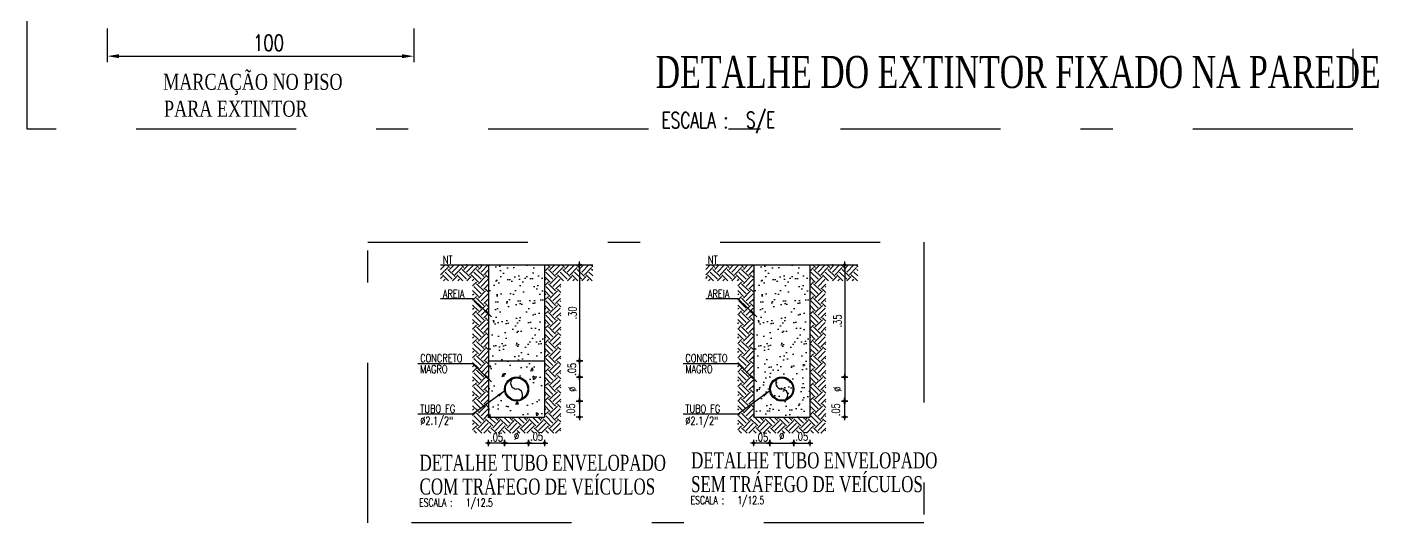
# Model space of a CAD drawing. Header units: millimetres. Extents: x 1822 to 2319, y 1244 to 1347.
# Drawn here: x 2312.157 to 2316.379, y 1333.629 to 1335.177 of the extents above; entities that cross this region are included whole.
import ezdxf
from ezdxf.enums import TextEntityAlignment as Align

# ---------------------------------------------------------------- set-up
doc = ezdxf.new("R2010")
doc.units = ezdxf.units.MM
doc.linetypes.add('DASHDOT', pattern=[1, 0.5, -0.25, 0, -0.25])
for name, color, linetype in [('I-ARQ', 8, 'Continuous'), ('I-INCENDIO', 2, 'Continuous'), ('I-NORMO_INST', 4, 'Continuous'), ('QUANT', 41, 'Continuous')]:
    doc.layers.add(name, color=color, linetype=linetype)
doc.styles.add('100', font='ROMANS.SHX', dxfattribs={"width": 0.7, "height": 0.2})
doc.styles.add('25', font='ROMANS.SHX', dxfattribs={"width": 0.7, "height": 0.05})
doc.styles.add('50', font='ROMANS.SHX', dxfattribs={"width": 0.7, "height": 0.1})
doc.styles.add('ROMANS', font='romans.shx', dxfattribs={"width": 0.75, "height": 0.025})
doc.styles.add('SASB', font='ARIALN.TTF')
doc.styles.get("Standard").update_dxf_attribs({"font": 'arial.ttf'})
doc.styles.add('STYLE2', font='times.ttf')
doc.styles.add('TITULO', font='times.ttf')
doc.linetypes.add('GAS_LINE', pattern='A,12.7,-5.08,["GAS",Standard,S=2.54,R=0,X=-2.54,Y=-1.27],-6.35', length=24.13)
doc.dimstyles.new('10', dxfattribs={"dimtxt": 0.1, "dimasz": 0.025, "dimexe": 0.18, "dimexo": 0.06, "dimgap": 0.025, "dimtad": 1, "dimzin": 0, "dimdsep": 46, "dimtxsty": '50', "dimblk": 'DOT', "dimcen": 0.09, "dimse1": 1, "dimse2": 1, "dimclrt": 253, "dimadec": 0, "dimazin": 0, "dimtfac": 1, "dimtix": 1, "dimtmove": 2, "dimatfit": 3, "dimfxl": 0.18, "dimtolj": 1, "dimtzin": 0, "dimarcsym": 0})
doc.dimstyles.new('DOT12.5', dxfattribs={"dimtxt": 0.025, "dimasz": 0.01, "dimexe": 0.1, "dimexo": 0.68, "dimgap": 0.01, "dimtad": 1, "dimzin": 4, "dimdsep": 46, "dimtxsty": 'ROMANS', "dimblk1": 'DOT', "dimblk2": 'DOT', "dimsah": 1, "dimcen": 0.09, "dimse1": 1, "dimse2": 1, "dimclrd": 256, "dimclrt": 256, "dimadec": 0, "dimazin": 0, "dimtfac": 1, "dimtmove": 2, "dimatfit": 3, "dimldrblk": 'DOT', "dimfxl": 1, "dimtolj": 1, "dimtzin": 4, "dimarcsym": 0})

# ---------------------------------------------------------------- blocks, each defined once
blk = doc.blocks.new('TITULO')
at = {"color": 253, "style": 'ROMANS', "width": 0.7}
blk.add_text('ESCALA :', height=0.002, dxfattribs=at).set_placement((0.00014, -0.00207))
at = {"style": 'SASB', "width": 0.7}
blk.add_attdef('LNOME', (0.00004, 0.00121), '', height=0.009, dxfattribs=at)
at = {"color": 253, "style": 'ROMANS', "width": 0.7}
blk.add_attdef('LESC', (0.01067, -0.00209), '', height=0.002, dxfattribs=at)
blk = doc.blocks.new('*U12')
at = {"layer": 'QUANT', "color": 1, "style": '25', "flags": 1}
for tag, p in [('DESCRICAO', (0.5033, -0.1083)), ('MARCA', (0.5033, -0.1875))]:
    blk.add_attdef(tag, text='', height=0.05, dxfattribs=at).set_placement(p, align=Align.CENTER)
at = {"color": 2}
blk.add_wipeout([(0.5032, 0.0395), (0.5245, 0.0333), (0.5393, 0.0173), (0.543, -0.0024), (0.5358, -0.0232), (0.5201, -0.0361), (0.5032, -0.0394), (0.4815, -0.0333), (0.4664, -0.0146), (0.4639, 0.0009), (0.4687, 0.0173), (0.4821, 0.0337)], dxfattribs=at)
blk.add_circle((0.5034, 0), 0.0375)
at = {"color": 8, "ltscale": 0.01}
blk.add_circle((0.5034, 0), 0.035, dxfattribs=at)
for centre, start, end in [((0.5034, 0.0188), 132.0789, 270), ((0.5034, -0.0187), 312.0789, 90)]:
    blk.add_arc(centre, 0.0188, start, end, dxfattribs=at)
blk = doc.blocks.new('*U22')
at = {"style": 'TITULO', "width": 0.7}
blk.add_attdef('LNOME', (0.00006, 0.003), '', height=0.006, dxfattribs=at)
blk = doc.blocks.new('DOT')
for p, q in [((-1, 0), (1, 0)), ((0, 1), (0, -1))]:
    blk.add_line(p, q)
blk.add_circle((0, 0), 0.35)
blk = doc.blocks.new('*D25')
at = {"layer": 'DEFPOINTS', "color": 0}
for p in [(2313.7738, 1334.4348), (2313.7738, 1334.1348), (2313.8829, 1334.1348)]:
    blk.add_point(p, dxfattribs=at)
at = {"layer": 'I-NORMO_INST', "lineweight": -2}
blk.add_line((2313.8829, 1334.4248), (2313.8829, 1334.1448), dxfattribs=at)
at = {"layer": 'I-NORMO_INST', "lineweight": -2, "xscale": 0.01, "yscale": 0.01, "zscale": 0.01}
for p, rotation in [((2313.8829, 1334.4348), 90), ((2313.8829, 1334.1348), 270)]:
    blk.add_blockref('DOT', p, dxfattribs=dict(at, rotation=rotation))
at = {"layer": 'I-NORMO_INST', "insert": (2313.8604, 1334.2848), "char_height": 0.025, "attachment_point": 5, "rotation": 90, "style": 'ROMANS'}
blk.add_mtext('\\A1;.30', dxfattribs=at)
blk = doc.blocks.new('_Dot')
at = {"color": 0, "linetype": 'ByBlock', "lineweight": -2}
blk.add_line((-0.5, 0), (-1, 0), dxfattribs=at)
at = {"color": 0, "linetype": 'ByBlock', "const_width": 0.5}
blk.add_lwpolyline([(-0.25, 0, 1), (0.25, 0, 1)], format="xyb", close=True, dxfattribs=at)
blk = doc.blocks.new('*D26')
at = {"layer": 'DEFPOINTS', "color": 0}
for p in [(2313.6863, 1334.1348), (2313.6863, 1334.0848), (2313.8829, 1334.0848)]:
    blk.add_point(p, dxfattribs=at)
at = {"layer": 'I-NORMO_INST', "lineweight": -2}
blk.add_line((2313.8829, 1334.1248), (2313.8829, 1334.0948), dxfattribs=at)
at = {"layer": 'I-NORMO_INST', "lineweight": -2, "xscale": 0.01, "yscale": 0.01, "zscale": 0.01}
for p, rotation in [((2313.8829, 1334.1348), 90), ((2313.8829, 1334.0848), 270)]:
    blk.add_blockref('DOT', p, dxfattribs=dict(at, rotation=rotation))
at = {"layer": 'I-NORMO_INST', "insert": (2313.8591, 1334.1087), "char_height": 0.025, "attachment_point": 5, "rotation": 90, "style": 'ROMANS'}
blk.add_mtext('\\A1;.05', dxfattribs=at)
blk = doc.blocks.new('*D27')
at = {"layer": 'DEFPOINTS', "color": 0}
for p in [(2313.6863, 1334.0098), (2313.6863, 1333.9598), (2313.8826, 1333.9598)]:
    blk.add_point(p, dxfattribs=at)
at = {"layer": 'I-NORMO_INST', "lineweight": -2}
blk.add_line((2313.8826, 1333.9998), (2313.8826, 1333.9698), dxfattribs=at)
at = {"layer": 'I-NORMO_INST', "lineweight": -2, "xscale": 0.01, "yscale": 0.01, "zscale": 0.01}
for p, rotation in [((2313.8826, 1334.0098), 90), ((2313.8826, 1333.9598), 270)]:
    blk.add_blockref('DOT', p, dxfattribs=dict(at, rotation=rotation))
at = {"layer": 'I-NORMO_INST', "insert": (2313.8556, 1333.9826), "char_height": 0.025, "attachment_point": 5, "rotation": 90, "style": 'ROMANS'}
blk.add_mtext('\\A1;.05', dxfattribs=at)
blk = doc.blocks.new('*D23')
at = {"layer": 'DEFPOINTS', "color": 0}
for p in [(2313.6863, 1334.0848), (2313.6863, 1334.0098), (2313.8829, 1334.0098)]:
    blk.add_point(p, dxfattribs=at)
at = {"layer": 'I-NORMO_INST', "lineweight": -2}
blk.add_line((2313.8829, 1334.0748), (2313.8829, 1334.0198), dxfattribs=at)
at = {"layer": 'I-NORMO_INST', "lineweight": -2, "xscale": 0.01, "yscale": 0.01, "zscale": 0.01}
for p, rotation in [((2313.8829, 1334.0848), 90), ((2313.8829, 1334.0098), 270)]:
    blk.add_blockref('DOT', p, dxfattribs=dict(at, rotation=rotation))
at = {"layer": 'I-NORMO_INST', "insert": (2313.8604, 1334.0473), "char_height": 0.025, "attachment_point": 5, "rotation": 90, "style": 'ROMANS'}
blk.add_mtext('\\A1;%%C', dxfattribs=at)
blk = doc.blocks.new('*D28')
at = {"layer": 'DEFPOINTS', "color": 0}
for p in [(2313.5988, 1334.0473), (2313.6488, 1334.0473), (2313.5988, 1333.8785)]:
    blk.add_point(p, dxfattribs=at)
at = {"layer": 'I-NORMO_INST', "lineweight": -2}
blk.add_line((2313.6388, 1333.8785), (2313.6088, 1333.8785), dxfattribs=at)
at = {"layer": 'I-NORMO_INST', "lineweight": -2, "xscale": 0.01, "yscale": 0.01, "zscale": 0.01, "rotation": 180}
blk.add_blockref('DOT', (2313.5988, 1333.8785), dxfattribs=at)
at = {"layer": 'I-NORMO_INST', "lineweight": -2, "xscale": 0.01, "yscale": 0.01, "zscale": 0.01}
blk.add_blockref('DOT', (2313.6488, 1333.8785), dxfattribs=at)
at = {"layer": 'I-NORMO_INST', "insert": (2313.6238, 1333.8965), "char_height": 0.025, "attachment_point": 5, "style": 'ROMANS'}
blk.add_mtext('\\A1;.05', dxfattribs=at)
blk = doc.blocks.new('*D29')
at = {"layer": 'DEFPOINTS', "color": 0}
for p in [(2313.6488, 1334.0473), (2313.7238, 1334.0473), (2313.7238, 1333.8785)]:
    blk.add_point(p, dxfattribs=at)
at = {"layer": 'I-NORMO_INST', "lineweight": -2}
blk.add_line((2313.6588, 1333.8785), (2313.7138, 1333.8785), dxfattribs=at)
at = {"layer": 'I-NORMO_INST', "lineweight": -2, "xscale": 0.01, "yscale": 0.01, "zscale": 0.01, "rotation": 180}
blk.add_blockref('DOT', (2313.6488, 1333.8785), dxfattribs=at)
at = {"layer": 'I-NORMO_INST', "lineweight": -2, "xscale": 0.01, "yscale": 0.01, "zscale": 0.01}
blk.add_blockref('DOT', (2313.7238, 1333.8785), dxfattribs=at)
at = {"layer": 'I-NORMO_INST', "insert": (2313.6863, 1333.901), "char_height": 0.025, "attachment_point": 5, "style": 'ROMANS'}
blk.add_mtext('\\A1;%%C', dxfattribs=at)
blk = doc.blocks.new('*D30')
at = {"layer": 'DEFPOINTS', "color": 0}
for p in [(2313.7238, 1334.0473), (2313.7738, 1334.0473), (2313.7738, 1333.8785)]:
    blk.add_point(p, dxfattribs=at)
at = {"layer": 'I-NORMO_INST', "lineweight": -2}
blk.add_line((2313.7338, 1333.8785), (2313.7638, 1333.8785), dxfattribs=at)
at = {"layer": 'I-NORMO_INST', "lineweight": -2, "xscale": 0.01, "yscale": 0.01, "zscale": 0.01, "rotation": 180}
blk.add_blockref('DOT', (2313.7238, 1333.8785), dxfattribs=at)
at = {"layer": 'I-NORMO_INST', "lineweight": -2, "xscale": 0.01, "yscale": 0.01, "zscale": 0.01}
blk.add_blockref('DOT', (2313.7738, 1333.8785), dxfattribs=at)
at = {"layer": 'I-NORMO_INST', "insert": (2313.7488, 1333.8988), "char_height": 0.025, "attachment_point": 5, "style": 'ROMANS'}
blk.add_mtext('\\A1;.05', dxfattribs=at)
blk = doc.blocks.new('TITOLO HS')
at = {"color": 253, "style": 'ROMANS', "width": 0.7}
blk.add_text('ESCALA :', height=0.002, dxfattribs=at).set_placement((-0.00005, -0.00001))
at = {"style": 'TITULO', "width": 0.7}
blk.add_attdef('LNOME', (0.00006, 0.003), '', height=0.006, dxfattribs=at)
at = {"color": 253, "style": 'ROMANS', "width": 0.7}
blk.add_attdef('LESC', (0.01163, -0.00003), '', height=0.002, dxfattribs=at)
blk = doc.blocks.new('*D31')
at = {"layer": 'DEFPOINTS', "color": 0}
for p in [(2314.6017, 1334.4348), (2314.5142, 1334.0848), (2314.7108, 1334.0848)]:
    blk.add_point(p, dxfattribs=at)
at = {"layer": 'I-NORMO_INST', "lineweight": -2}
blk.add_line((2314.7108, 1334.4248), (2314.7108, 1334.0948), dxfattribs=at)
at = {"layer": 'I-NORMO_INST', "lineweight": -2, "xscale": 0.01, "yscale": 0.01, "zscale": 0.01}
for p, rotation in [((2314.7108, 1334.4348), 90), ((2314.7108, 1334.0848), 270)]:
    blk.add_blockref('DOT', p, dxfattribs=dict(at, rotation=rotation))
at = {"layer": 'I-NORMO_INST', "insert": (2314.6883, 1334.2598), "char_height": 0.025, "attachment_point": 5, "rotation": 90, "style": 'ROMANS'}
blk.add_mtext('\\A1;.35', dxfattribs=at)
blk = doc.blocks.new('*D32')
at = {"layer": 'DEFPOINTS', "color": 0}
for p in [(2314.5142, 1334.0098), (2314.5142, 1333.9598), (2314.7105, 1333.9598)]:
    blk.add_point(p, dxfattribs=at)
at = {"layer": 'I-NORMO_INST', "lineweight": -2}
blk.add_line((2314.7105, 1333.9998), (2314.7105, 1333.9698), dxfattribs=at)
at = {"layer": 'I-NORMO_INST', "lineweight": -2, "xscale": 0.01, "yscale": 0.01, "zscale": 0.01}
for p, rotation in [((2314.7105, 1334.0098), 90), ((2314.7105, 1333.9598), 270)]:
    blk.add_blockref('DOT', p, dxfattribs=dict(at, rotation=rotation))
at = {"layer": 'I-NORMO_INST', "insert": (2314.6835, 1333.9826), "char_height": 0.025, "attachment_point": 5, "rotation": 90, "style": 'ROMANS'}
blk.add_mtext('\\A1;.05', dxfattribs=at)
blk = doc.blocks.new('*D24')
at = {"layer": 'DEFPOINTS', "color": 0}
for p in [(2314.5142, 1334.0848), (2314.5142, 1334.0098), (2314.7108, 1334.0098)]:
    blk.add_point(p, dxfattribs=at)
at = {"layer": 'I-NORMO_INST', "lineweight": -2}
blk.add_line((2314.7108, 1334.0748), (2314.7108, 1334.0198), dxfattribs=at)
at = {"layer": 'I-NORMO_INST', "lineweight": -2, "xscale": 0.01, "yscale": 0.01, "zscale": 0.01}
for p, rotation in [((2314.7108, 1334.0848), 90), ((2314.7108, 1334.0098), 270)]:
    blk.add_blockref('DOT', p, dxfattribs=dict(at, rotation=rotation))
at = {"layer": 'I-NORMO_INST', "insert": (2314.6883, 1334.0473), "char_height": 0.025, "attachment_point": 5, "rotation": 90, "style": 'ROMANS'}
blk.add_mtext('\\A1;%%C', dxfattribs=at)
blk = doc.blocks.new('*D33')
at = {"layer": 'DEFPOINTS', "color": 0}
for p in [(2314.4267, 1334.0473), (2314.4767, 1334.0473), (2314.4267, 1333.8785)]:
    blk.add_point(p, dxfattribs=at)
at = {"layer": 'I-NORMO_INST', "lineweight": -2}
blk.add_line((2314.4667, 1333.8785), (2314.4367, 1333.8785), dxfattribs=at)
at = {"layer": 'I-NORMO_INST', "lineweight": -2, "xscale": 0.01, "yscale": 0.01, "zscale": 0.01, "rotation": 180}
blk.add_blockref('DOT', (2314.4267, 1333.8785), dxfattribs=at)
at = {"layer": 'I-NORMO_INST', "lineweight": -2, "xscale": 0.01, "yscale": 0.01, "zscale": 0.01}
blk.add_blockref('DOT', (2314.4767, 1333.8785), dxfattribs=at)
at = {"layer": 'I-NORMO_INST', "insert": (2314.4517, 1333.8965), "char_height": 0.025, "attachment_point": 5, "style": 'ROMANS'}
blk.add_mtext('\\A1;.05', dxfattribs=at)
blk = doc.blocks.new('*D34')
at = {"layer": 'DEFPOINTS', "color": 0}
for p in [(2314.4767, 1334.0473), (2314.5517, 1334.0473), (2314.5517, 1333.8785)]:
    blk.add_point(p, dxfattribs=at)
at = {"layer": 'I-NORMO_INST', "lineweight": -2}
blk.add_line((2314.4867, 1333.8785), (2314.5417, 1333.8785), dxfattribs=at)
at = {"layer": 'I-NORMO_INST', "lineweight": -2, "xscale": 0.01, "yscale": 0.01, "zscale": 0.01, "rotation": 180}
blk.add_blockref('DOT', (2314.4767, 1333.8785), dxfattribs=at)
at = {"layer": 'I-NORMO_INST', "lineweight": -2, "xscale": 0.01, "yscale": 0.01, "zscale": 0.01}
blk.add_blockref('DOT', (2314.5517, 1333.8785), dxfattribs=at)
at = {"layer": 'I-NORMO_INST', "insert": (2314.5142, 1333.901), "char_height": 0.025, "attachment_point": 5, "style": 'ROMANS'}
blk.add_mtext('\\A1;%%C', dxfattribs=at)
blk = doc.blocks.new('*D35')
at = {"layer": 'DEFPOINTS', "color": 0}
for p in [(2314.5517, 1334.0473), (2314.6017, 1334.0473), (2314.6017, 1333.8785)]:
    blk.add_point(p, dxfattribs=at)
at = {"layer": 'I-NORMO_INST', "lineweight": -2}
blk.add_line((2314.5617, 1333.8785), (2314.5917, 1333.8785), dxfattribs=at)
at = {"layer": 'I-NORMO_INST', "lineweight": -2, "xscale": 0.01, "yscale": 0.01, "zscale": 0.01, "rotation": 180}
blk.add_blockref('DOT', (2314.5517, 1333.8785), dxfattribs=at)
at = {"layer": 'I-NORMO_INST', "lineweight": -2, "xscale": 0.01, "yscale": 0.01, "zscale": 0.01}
blk.add_blockref('DOT', (2314.6017, 1333.8785), dxfattribs=at)
at = {"layer": 'I-NORMO_INST', "insert": (2314.5767, 1333.8988), "char_height": 0.025, "attachment_point": 5, "style": 'ROMANS'}
blk.add_mtext('\\A1;.05', dxfattribs=at)

msp = doc.modelspace()

# ---------------------------------------------------------------- hatches: boundary and pattern name
at = {"layer": 'I-ARQ'}
h = msp.add_hatch(dxfattribs=at)
h.set_pattern_fill('AR-SAND', color=256, scale=0.001, angle=45, style=0)
h.set_pattern_definition([(82.5, (2313.59881, 1334.13479), (-0.035738, 0.0334753), [0, -0.038608, 0, -0.04318, 0, -0.041275]), (52.5, (2313.59881, 1334.13479), (-0.018901, 0.082473), [0, -0.020828, 0, -0.034798, 0, -0.013335]), (12.5, (2313.57672, 1334.112697), (0.05583, 0.056033), [0, -0.0127, 0, -0.04572, 0, -0.05969]), (2.5, (2313.57672, 1334.1127), (0.038228, 0.069755), [0, -0.00635, 0, -0.029972, 0, -0.03429])])
h.paths.add_polyline_path([(2313.5988, 1334.1348), (2313.7738, 1334.1348), (2313.7738, 1334.4348), (2313.5988, 1334.4348)])
h = msp.add_hatch(dxfattribs=at)
h.set_pattern_fill('AR-CONC', color=256, scale=0.0005, angle=45, style=0)
h.set_pattern_definition([(95, (2313.59881, 1333.95979), (0.070047, 0.058777), [0.009525, -0.104775]), (40, (2313.59881, 1333.95979), (-0.08001, 0.05509), [0.00762, -0.08382]), (145.45, (2313.60465, 1333.96469), (-0.00996, 0.113865), [0.008095, -0.089045]), (91.184, (2313.58085, 1333.97775), (0.110705, 0.080977), [0.014287, -0.157162]), (141.636, (2313.59008, 1333.9845), (-0.00354, 0.17141), [0.01214, -0.13357]), (36.184, (2313.58085, 1333.97775), (-0.00354, 0.17141), [0.01143, -0.12573]), (66, (2313.59432, 1333.98224), (0.08976, 0.017448), [0.009525, -0.104775]), (11, (2313.59432, 1333.98224), (-0.04327, 0.08697), [0.00762, -0.08382]), (116.45, (2313.6018, 1333.98369), (0.04649, 0.104418), [0.008095, -0.089045]), (82.5, (2313.59881, 1333.95979), (-0.0288027, 0.0309867), [0, -0.082804, 0, -0.08509, 0, -0.0841375]), (52.5, (2313.59881, 1333.95979), (-0.011795, 0.0590435), [0, -0.048514, 0, -0.080899, 0, -0.0320675]), (12.5, (2313.578785, 1333.939763), (0.049964, 0.045913), [0, -0.03175, 0, -0.09906, 0, -0.131445]), (2.5, (2313.569804, 1333.93078), (0.043382, 0.061361), [0, -0.041275, 0, -0.065786, 0, -0.093345])])
h.paths.add_polyline_path([(2313.7738, 1334.1348), (2313.5988, 1334.1348), (2313.5988, 1333.9598), (2313.7738, 1333.9598)])
h.paths.add_polyline_path([(2313.7238, 1334.0473, -1), (2313.6488, 1334.0473, -1)], flags=16)
h.paths.add_polyline_path([(2313.7213, 1334.0473, -1), (2313.6513, 1334.0473, -1)], flags=0)

# ---------------------------------------------------------------- linework, layer by layer
at = {"color": 8}
for p, q in [((2312.4079, 1335.1725), (2312.4079, 1335.0676)), ((2313.3651, 1335.1725), (2313.3651, 1335.0676)), ((2312.4449, 1335.0861), (2313.3281, 1335.0861))]:
    msp.add_line(p, q, dxfattribs=at)
for points in [[(2312.4449, 1335.0923), (2312.4449, 1335.0799), (2312.4079, 1335.0861)], [(2313.3281, 1335.0923), (2313.3281, 1335.0799), (2313.3651, 1335.0861)]]:
    msp.add_solid(points, dxfattribs=at)
at = {"layer": 'I-ARQ'}
for p, q in [((2313.4488, 1334.4348), (2313.9238, 1334.4348)), ((2313.5988, 1334.4348), (2313.5988, 1333.9598)), ((2313.7738, 1334.4348), (2313.7738, 1333.9598)), ((2314.2767, 1334.4348), (2314.7517, 1334.4348)), ((2314.4267, 1334.4348), (2314.4267, 1333.9598)), ((2314.6017, 1334.4348), (2314.6017, 1333.9598)), ((2313.5988, 1334.1348), (2313.7738, 1334.1348)), ((2313.5988, 1333.9598), (2313.7738, 1333.9598)), ((2314.4267, 1333.9598), (2314.6017, 1333.9598))]:
    msp.add_line(p, q, dxfattribs=at)
at = {"layer": 'I-NORMO_INST', "linetype": 'DASHDOT'}
msp.add_lwpolyline([(2312.1572, 1338.0587), (2316.2978, 1338.0587), (2316.2978, 1334.8582), (2312.1572, 1334.8582)], close=True, dxfattribs=at)

# ---------------------------------------------------------------- block references
at = {"layer": 'I-INCENDIO'}
msp.add_blockref('*U12', (2314.0108, 1334.0473), dxfattribs=at)
at = {"layer": 'I-NORMO_INST'}
ref = msp.add_blockref('TITULO', (2314.1355, 1334.9128), dxfattribs=dict(at, xscale=25, yscale=25, zscale=25))
ref.add_attrib('LNOME', 'DETALHE DO EXTINTOR FIXADO NA PAREDE', (2314.1205, 1334.9868), dxfattribs={"layer": '0', "height": 0.1, "style": 'STYLE2', "width": 0.7})
ref.add_attrib('LESC', 'S/E', (2314.4024, 1334.8621), dxfattribs={"layer": '0', "color": 253, "height": 0.05, "style": 'ROMANS', "width": 0.7})
ref = msp.add_blockref('*U22', (2313.3824, 1333.7547), dxfattribs=dict(at, xscale=12.5, yscale=12.5, zscale=12.5))
ref.add_attrib('LNOME', 'DETALHE TUBO ENVELOPADO', (2313.3832, 1333.7922), dxfattribs={"layer": '0', "height": 0.05, "style": 'TITULO', "width": 0.7})
ref = msp.add_blockref('*U22', (2314.2303, 1333.7622), dxfattribs=dict(at, xscale=12.5, yscale=12.5, zscale=12.5))
ref.add_attrib('LNOME', 'DETALHE TUBO ENVELOPADO', (2314.231, 1333.7997), dxfattribs={"layer": '0', "height": 0.05, "style": 'TITULO', "width": 0.7})
ref = msp.add_blockref('TITOLO HS', (2313.3824, 1333.6806), dxfattribs=dict(at, xscale=12.5, yscale=12.5, zscale=12.5))
ref.add_attrib('LNOME', 'COM TRÁFEGO DE VEÍCULOS', (2313.3832, 1333.718), dxfattribs={"layer": '0', "height": 0.05, "style": 'TITULO', "width": 0.7})
ref.add_attrib('LESC', '1/12.5', (2313.5278, 1333.6802), dxfattribs={"layer": '0', "color": 253, "height": 0.025, "style": 'ROMANS', "width": 0.7})
ref = msp.add_blockref('TITOLO HS', (2314.2303, 1333.6881), dxfattribs=dict(at, xscale=12.5, yscale=12.5, zscale=12.5))
ref.add_attrib('LNOME', 'SEM TRÁFEGO DE VEÍCULOS', (2314.231, 1333.7255), dxfattribs={"layer": '0', "height": 0.05, "style": 'TITULO', "width": 0.7})
ref.add_attrib('LESC', '1/12.5', (2314.3757, 1333.6877), dxfattribs={"layer": '0', "color": 253, "height": 0.025, "style": 'ROMANS', "width": 0.7})

# ---------------------------------------------------------------- texts
at = {"layer": 'I-NORMO_INST', "linetype": 'GAS_LINE', "style": '100', "width": 0.75}
msp.add_text('100', height=0.05, dxfattribs=at).set_placement((2312.8632, 1335.1028))
at = {"layer": 'I-NORMO_INST', "width": 0.75}
for s, height, style, p in [('MARCAÇÃO NO PISO', 0.05, 'STYLE2', (2312.5823, 1334.9812)), ('PARA EXTINTOR', 0.05, 'STYLE2', (2312.585, 1334.8972)), ('NT', 0.025, 'ROMANS', (2313.4556, 1334.4379)), ('NT', 0.025, 'ROMANS', (2314.2835, 1334.4379)), ('AREIA', 0.025, 'ROMANS', (2313.4556, 1334.3319)), ('AREIA', 0.025, 'ROMANS', (2314.2835, 1334.3319)), ('CONCRETO', 0.025, 'ROMANS', (2313.3852, 1334.1311)), ('CONCRETO', 0.025, 'ROMANS', (2314.2131, 1334.1311)), ('MAGRO', 0.025, 'ROMANS', (2313.3852, 1334.0971)), ('MAGRO', 0.025, 'ROMANS', (2314.2131, 1334.0971)), ('TUBO FG ', 0.025, 'ROMANS', (2313.3852, 1333.9731)), ('%%C2.1/2"', 0.025, 'ROMANS', (2313.3852, 1333.936)), ('TUBO FG ', 0.025, 'ROMANS', (2314.2131, 1333.9731)), ('%%C2.1/2"', 0.025, 'ROMANS', (2314.2131, 1333.936))]:
    msp.add_text(s, height=height, dxfattribs=dict(at, style=style)).set_placement(p)

# ---------------------------------------------------------------- dimensions: what is measured, and where the dimension line sits
at = {"layer": 'I-NORMO_INST'}
dim = msp.add_linear_dim(base=(2313.8829, 1334.1348), p1=(2313.7738, 1334.4348), p2=(2313.7738, 1334.1348), angle=90, dimstyle='DOT12.5', dxfattribs=at)
dim.commit()
dim.dimension.update_dxf_attribs({"geometry": '*D25', "text_midpoint": (2313.8604, 1334.2848)})

# ---------------------------------------------------------------- leaders
for points in [[(2313.6083, 1334.2725), (2313.55, 1334.3288), (2313.449, 1334.3288)], [(2314.4362, 1334.2725), (2314.3779, 1334.3288), (2314.2768, 1334.3288)], [(2313.6083, 1334.07), (2313.55, 1334.1263), (2313.378, 1334.1263)], [(2314.4362, 1334.07), (2314.3779, 1334.1263), (2314.2059, 1334.1263)]]:
    msp.add_leader(points, dimstyle='10', override={"dimgap": 0.03, "dimtad": 0}, dxfattribs=at)

# ---------------------------------------------------------------- next in the draw order: hatches: boundary and pattern name
at = {"layer": 'I-ARQ'}
h = msp.add_hatch(dxfattribs=at)
h.set_pattern_fill('EARTH', color=256, scale=0.005, angle=45, style=0)
h.set_pattern_definition([(45, (2314.276697, 1333.90979), (3e-18, 0.0449013), [0.03175, -0.03175]), (45, (2314.268278, 1333.918208), (3e-18, 0.0449013), [0.03175, -0.03175]), (45, (2314.25986, 1333.926627), (3e-18, 0.0449013), [0.03175, -0.03175]), (135, (2314.25986, 1333.93224), (-0.0449013, 3e-18), [0.03175, -0.03175]), (135, (2314.268278, 1333.94066), (-0.0449013, 3e-18), [0.03175, -0.03175]), (135, (2314.276697, 1333.949077), (-0.0449013, 3e-18), [0.03175, -0.03175])])
h.paths.add_polyline_path([(2314.4267, 1334.4348), (2314.2767, 1334.4348), (2314.2767, 1334.3848), (2314.3767, 1334.3848), (2314.3767, 1333.9098), (2314.6517, 1333.9098), (2314.6517, 1334.3848), (2314.7517, 1334.3848), (2314.7517, 1334.4348), (2314.6017, 1334.4348), (2314.6017, 1333.9598), (2314.4267, 1333.9598)])
h = msp.add_hatch(dxfattribs=at)
h.set_pattern_fill('AR-SAND', color=256, scale=0.001, angle=45, style=0)
h.set_pattern_definition([(82.5, (2314.426697, 1334.13479), (-0.035738, 0.0334753), [0, -0.038608, 0, -0.04318, 0, -0.041275]), (52.5, (2314.4267, 1334.13479), (-0.018901, 0.082473), [0, -0.020828, 0, -0.034798, 0, -0.013335]), (12.5, (2314.404606, 1334.112697), (0.05583, 0.056033), [0, -0.0127, 0, -0.04572, 0, -0.05969]), (2.5, (2314.404606, 1334.1127), (0.038228, 0.069755), [0, -0.00635, 0, -0.029972, 0, -0.03429])])
h.paths.add_polyline_path([(2314.6017, 1334.4348), (2314.4267, 1334.4348), (2314.4267, 1333.9598), (2314.6017, 1333.9598)])

# ---------------------------------------------------------------- next in the draw order: block references
at = {"layer": 'I-INCENDIO'}
msp.add_blockref('*U12', (2313.1829, 1334.0473), dxfattribs=at)

# ---------------------------------------------------------------- next in the draw order: dimensions: what is measured, and where the dimension line sits
at = {"layer": 'I-NORMO_INST'}
dim = msp.add_linear_dim(base=(2314.7108, 1334.0848), p1=(2314.6017, 1334.4348), p2=(2314.5142, 1334.0848), angle=90, dimstyle='DOT12.5', dxfattribs=at)
dim.commit()
dim.dimension.update_dxf_attribs({"geometry": '*D31', "text_midpoint": (2314.6883, 1334.2598)})
dim = msp.add_linear_dim(base=(2314.7108, 1334.0098), p1=(2314.5142, 1334.0848), p2=(2314.5142, 1334.0098), angle=90, text='%%C', dimstyle='DOT12.5', dxfattribs=at)
dim.commit()
dim.dimension.update_dxf_attribs({"geometry": '*D24', "text_midpoint": (2314.6883, 1334.0473)})
for base, p1, p2, picture, middle in [((2314.4267, 1333.8785), (2314.4767, 1334.0473), (2314.4267, 1334.0473), '*D33', (2314.4517, 1333.8965)), ((2314.6017, 1333.8785), (2314.5517, 1334.0473), (2314.6017, 1334.0473), '*D35', (2314.5767, 1333.8988))]:
    dim = msp.add_linear_dim(base=base, p1=p1, p2=p2, dimstyle='DOT12.5', dxfattribs=at)
    dim.commit()
    dim.dimension.update_dxf_attribs({"geometry": picture, "text_midpoint": middle, "dimtype": 160})
dim = msp.add_linear_dim(base=(2314.5517, 1333.8785), p1=(2314.4767, 1334.0473), p2=(2314.5517, 1334.0473), text='%%C', dimstyle='DOT12.5', dxfattribs=at)
dim.commit()
dim.dimension.update_dxf_attribs({"geometry": '*D34', "text_midpoint": (2314.5142, 1333.901)})
dim = msp.add_linear_dim(base=(2314.7105, 1333.9598), p1=(2314.5142, 1334.0098), p2=(2314.5142, 1333.9598), angle=90, dimstyle='DOT12.5', dxfattribs=at)
dim.commit()
dim.dimension.update_dxf_attribs({"geometry": '*D32', "text_midpoint": (2314.6835, 1333.9826), "dimtype": 160})

# ---------------------------------------------------------------- next in the draw order: leaders
msp.add_leader([(2314.4772, 1334.0413), (2314.3779, 1333.9684), (2314.2059, 1333.9684)], dimstyle='10', override={"dimgap": 0.03, "dimtad": 0}, dxfattribs=at)

# ---------------------------------------------------------------- next in the draw order: hatches: boundary and pattern name
at = {"layer": 'I-ARQ'}
h = msp.add_hatch(dxfattribs=at)
h.set_pattern_fill('EARTH', color=256, scale=0.005, angle=45, style=0)
h.set_pattern_definition([(45, (2313.44881, 1333.90979), (3e-18, 0.0449013), [0.03175, -0.03175]), (45, (2313.440392, 1333.918208), (3e-18, 0.0449013), [0.03175, -0.03175]), (45, (2313.431973, 1333.926627), (3e-18, 0.0449013), [0.03175, -0.03175]), (135, (2313.431973, 1333.93224), (-0.0449013, 3e-18), [0.03175, -0.03175]), (135, (2313.440392, 1333.94066), (-0.0449013, 3e-18), [0.03175, -0.03175]), (135, (2313.44881, 1333.949077), (-0.0449013, 3e-18), [0.03175, -0.03175])])
h.paths.add_polyline_path([(2313.5988, 1334.4348), (2313.4488, 1334.4348), (2313.4488, 1334.3848), (2313.5488, 1334.3848), (2313.5488, 1333.9098), (2313.8238, 1333.9098), (2313.8238, 1334.3848), (2313.9238, 1334.3848), (2313.9238, 1334.4348), (2313.7738, 1334.4348), (2313.7738, 1333.9598), (2313.5988, 1333.9598)])

# ---------------------------------------------------------------- next in the draw order: linework, layer by layer
at = {"layer": 'I-NORMO_INST', "linetype": 'DASHDOT'}
msp.add_lwpolyline([(2313.2216, 1334.5056), (2314.958, 1334.5056), (2314.958, 1333.6293), (2313.2216, 1333.6293)], close=True, dxfattribs=at)

# ---------------------------------------------------------------- next in the draw order: dimensions: what is measured, and where the dimension line sits
at = {"layer": 'I-NORMO_INST'}
for base, p1, p2, picture, middle in [((2313.8829, 1334.0848), (2313.6863, 1334.1348), (2313.6863, 1334.0848), '*D26', (2313.8591, 1334.1087)), ((2313.8826, 1333.9598), (2313.6863, 1334.0098), (2313.6863, 1333.9598), '*D27', (2313.8556, 1333.9826))]:
    dim = msp.add_linear_dim(base=base, p1=p1, p2=p2, angle=90, dimstyle='DOT12.5', dxfattribs=at)
    dim.commit()
    dim.dimension.update_dxf_attribs({"geometry": picture, "text_midpoint": middle, "dimtype": 160})
dim = msp.add_linear_dim(base=(2313.8829, 1334.0098), p1=(2313.6863, 1334.0848), p2=(2313.6863, 1334.0098), angle=90, text='%%C', dimstyle='DOT12.5', dxfattribs=at)
dim.commit()
dim.dimension.update_dxf_attribs({"geometry": '*D23', "text_midpoint": (2313.8604, 1334.0473)})
for base, p1, p2, picture, middle in [((2313.5988, 1333.8785), (2313.6488, 1334.0473), (2313.5988, 1334.0473), '*D28', (2313.6238, 1333.8965)), ((2313.7738, 1333.8785), (2313.7238, 1334.0473), (2313.7738, 1334.0473), '*D30', (2313.7488, 1333.8988))]:
    dim = msp.add_linear_dim(base=base, p1=p1, p2=p2, dimstyle='DOT12.5', dxfattribs=at)
    dim.commit()
    dim.dimension.update_dxf_attribs({"geometry": picture, "text_midpoint": middle, "dimtype": 160})
dim = msp.add_linear_dim(base=(2313.7238, 1333.8785), p1=(2313.6488, 1334.0473), p2=(2313.7238, 1334.0473), text='%%C', dimstyle='DOT12.5', dxfattribs=at)
dim.commit()
dim.dimension.update_dxf_attribs({"geometry": '*D29', "text_midpoint": (2313.6863, 1333.901)})

# ---------------------------------------------------------------- next in the draw order: leaders
msp.add_leader([(2313.6493, 1334.0413), (2313.55, 1333.9684), (2313.378, 1333.9684)], dimstyle='10', override={"dimgap": 0.03, "dimtad": 0}, dxfattribs=at)

doc.saveas('drawing.dxf')
